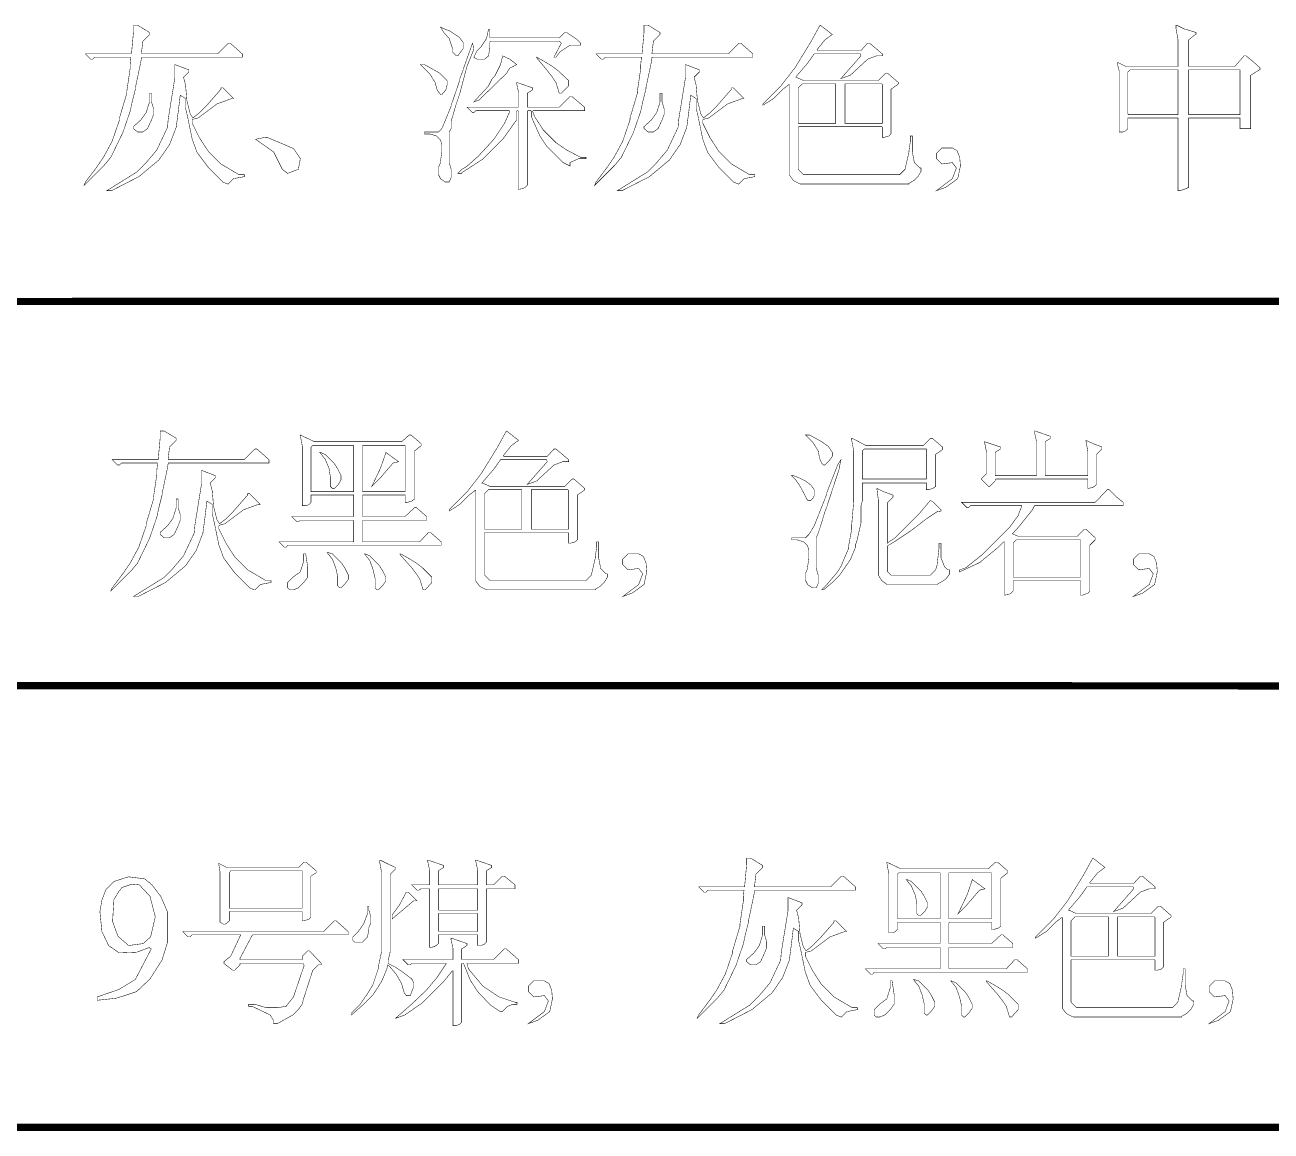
# Model space of a CAD drawing. Extents: x 94 to 452, y -72 to 1042.
# Drawn here: x 222.13 to 247.76, y 228.51 to 251.26 of the extents above; entities that cross this region are included whole.
import ezdxf

# ---------------------------------------------------------------- set-up
doc = ezdxf.new("R2010")
doc.units = 0
doc.header["$MEASUREMENT"] = 0
doc.layers.add('TREE_LAYER', color=7, linetype='Continuous')

msp = doc.modelspace()

# ---------------------------------------------------------------- linework, layer by layer
at = {"layer": 'TREE_LAYER'}
for points, const_width, elevation in [([(224.442754, 251.256553), (224.360401, 251.256553), (224.360401, 251.119298), (224.319224, 250.666357), (223.372165, 250.666357), (223.481969, 250.556553), (223.523146, 250.556553), (223.564322, 250.597729), (224.305499, 250.597729), (224.305499, 250.584004), (224.291773, 250.446749), (224.291773, 250.364396), (224.223146, 249.897729), (224.223146, 249.856553), (224.072165, 249.34871), (224.072165, 249.307533), (223.921185, 248.868317), (223.742754, 248.538906), (223.591773, 248.319298), (223.372165, 248.031062), (223.344715, 247.962435), (223.756479, 248.3742), (223.893734, 248.538906), (224.140793, 249.046749), (224.291773, 249.485964), (224.33295, 249.678121), (224.401577, 249.952631), (224.401577, 249.980082), (224.511381, 250.501651), (224.525107, 250.597729), (226.597656, 250.597729), (226.597656, 250.666357), (226.350597, 250.885964), (226.30942, 250.885964), (226.089813, 250.666357), (224.525107, 250.666357), (224.525107, 250.693808), (224.552558, 250.927141), (224.689813, 251.064396), (224.689813, 251.105572), (224.442754, 251.256553), (224.442754, 251.256553)], 0.01, 59), ([(230.674126, 251.215376), (230.674126, 251.215376), (230.742754, 251.105572), (230.852558, 250.982043), (230.921185, 250.776161), (230.921185, 250.707533), (231.003538, 250.62518), (231.030989, 250.62518), (231.140793, 250.776161), (231.140793, 250.885964), (231.140793, 250.89969), (231.05844, 251.009494), (230.852558, 251.146749), (230.797656, 251.160474), (230.674126, 251.215376), (230.674126, 251.215376)], 0.01, 59), ([(231.689813, 251.1742), (231.662362, 251.1742), (231.621185, 250.982043), (231.511381, 250.817337), (231.429028, 250.734984), (231.360401, 250.597729), (231.374126, 250.584004), (231.429028, 250.556553), (231.580009, 250.556553), (231.662362, 250.62518), (231.689813, 250.803611), (231.689813, 250.831062), (231.689813, 250.913415), (231.703538, 250.927141), (233.117264, 250.927141), (233.15844, 250.885964), (233.00746, 250.597729), (233.048636, 250.597729), (233.130989, 250.707533), (233.336871, 250.844788), (233.556479, 250.844788), (233.556479, 250.885964), (233.474126, 250.968317), (233.268244, 251.105572), (233.227067, 251.105572), (233.117264, 250.995768), (231.703538, 250.995768), (231.689813, 250.995768), (231.689813, 251.1742), (231.689813, 251.1742)], 0.01, 59), ([(234.942754, 251.256553), (234.860401, 251.256553), (234.860401, 251.119298), (234.819224, 250.666357), (233.872165, 250.666357), (233.981969, 250.556553), (234.023146, 250.556553), (234.064322, 250.597729), (234.805499, 250.597729), (234.805499, 250.584004), (234.791773, 250.446749), (234.791773, 250.364396), (234.723146, 249.897729), (234.723146, 249.856553), (234.572165, 249.34871), (234.572165, 249.307533), (234.421185, 248.868317), (234.242754, 248.538906), (234.091773, 248.319298), (233.872165, 248.031062), (233.844715, 247.962435), (234.256479, 248.3742), (234.393734, 248.538906), (234.640793, 249.046749), (234.791773, 249.485964), (234.83295, 249.678121), (234.901577, 249.952631), (234.901577, 249.980082), (235.011381, 250.501651), (235.025107, 250.597729), (237.097656, 250.597729), (237.097656, 250.666357), (236.850597, 250.885964), (236.80942, 250.885964), (236.589813, 250.666357), (235.025107, 250.666357), (235.025107, 250.693808), (235.052558, 250.927141), (235.189813, 251.064396), (235.189813, 251.105572), (234.942754, 251.256553), (234.942754, 251.256553)], 0.01, 59), ([(238.48393, 251.256553), (238.470205, 251.242827), (238.456479, 251.215376), (238.291773, 250.913415), (237.962362, 250.378121), (237.674126, 250.007533), (237.303538, 249.636945), (237.303538, 249.609494), (237.523146, 249.746749), (237.715303, 249.938906), (237.838832, 250.034984), (237.852558, 250.034984), (237.852558, 250.034984), (237.852558, 248.182043), (237.852558, 248.168317), (237.934911, 248.058513), (238.072165, 247.989886), (240.30942, 247.989886), (240.30942, 248.003611), (240.405499, 248.058513), (240.501577, 248.154592), (240.556479, 248.25067), (240.556479, 248.319298), (240.529028, 248.319298), (240.419224, 248.429102), (240.378048, 248.64871), (240.378048, 248.978121), (240.336871, 248.978121), (240.336871, 248.868317), (240.30942, 248.676161), (240.30942, 248.64871), (240.227067, 248.291847), (240.117264, 248.182043), (238.140793, 248.182043), (238.030989, 248.291847), (238.030989, 249.156553), (238.044715, 249.170278), (239.746675, 249.170278), (239.760401, 249.156553), (239.760401, 248.95067), (239.801577, 248.95067), (239.897656, 248.978121), (239.938832, 249.019298), (239.938832, 249.938906), (240.076087, 250.034984), (240.089813, 250.04871), (240.089813, 250.076161), (239.870205, 250.268317), (239.829028, 250.268317), (239.678048, 250.117337), (238.140793, 250.117337), (237.989813, 250.185964), (237.976087, 250.185964), (238.223146, 250.4742), (238.360401, 250.666357), (239.30746, 250.666357), (239.321185, 250.62518), (238.90942, 250.158513), (239.101577, 250.227141), (239.45844, 250.556553), (239.636871, 250.62518), (239.760401, 250.62518), (239.760401, 250.666357), (239.499616, 250.885964), (239.45844, 250.885964), (239.321185, 250.734984), (238.429028, 250.734984), (238.415303, 250.74871), (238.580009, 250.954592), (238.730989, 251.064396), (238.48393, 251.256553), (238.48393, 251.256553)], 0.01, 59), ([(245.813342, 251.256553), (245.799616, 251.256553), (245.799616, 251.187925), (245.840793, 250.968317), (245.840793, 250.419298), (245.840793, 250.405572), (244.770205, 250.405572), (244.605499, 250.487925), (244.591773, 250.487925), (244.591773, 250.4742), (244.63295, 250.309494), (244.63295, 249.060474), (244.715303, 249.060474), (244.770205, 249.087925), (244.811381, 249.129102), (244.811381, 249.34871), (244.825107, 249.34871), (245.840793, 249.34871), (245.840793, 249.34871), (245.840793, 247.852631), (245.881969, 247.852631), (246.005499, 247.893808), (246.060401, 247.921259), (246.060401, 249.34871), (246.060401, 249.34871), (247.117264, 249.34871), (247.117264, 249.34871), (247.117264, 249.129102), (247.336871, 249.129102), (247.336871, 250.227141), (247.515303, 250.336945), (247.529028, 250.336945), (247.529028, 250.378121), (247.391773, 250.501651), (247.240793, 250.62518), (247.199616, 250.62518), (247.00746, 250.405572), (246.060401, 250.405572), (246.060401, 250.419298), (246.060401, 250.954592), (246.197656, 251.064396), (246.211381, 251.064396), (246.211381, 251.105572), (245.991773, 251.1742), (245.978048, 251.1742), (245.813342, 251.256553), (245.813342, 251.256553)], 0.01, 59), ([(231.33295, 250.885964), (231.140793, 250.35067), (231.140793, 250.336945), (231.072165, 250.158513), (231.072165, 250.131062), (230.893734, 249.609494), (230.893734, 249.595768), (230.715303, 249.156553), (230.701577, 249.129102), (230.63295, 249.060474), (230.344715, 249.060474), (230.344715, 249.019298), (230.454518, 249.019298), (230.591773, 248.978121), (230.674126, 248.895768), (230.701577, 248.79969), (230.701577, 248.64871), (230.674126, 248.456553), (230.674126, 248.429102), (230.63295, 248.333023), (230.63295, 248.182043), (230.674126, 248.09969), (230.770205, 248.031062), (230.852558, 248.031062), (230.893734, 248.127141), (230.893734, 248.291847), (230.852558, 248.429102), (230.852558, 249.060474), (230.893734, 249.129102), (230.893734, 249.238906), (230.893734, 249.280082), (230.989813, 249.609494), (231.003538, 249.65067), (231.072165, 249.856553), (231.127067, 250.062435), (231.20942, 250.378121), (231.223146, 250.419298), (231.360401, 250.762435), (231.360401, 250.776161), (231.33295, 250.885964), (231.33295, 250.885964)], 0.01, 59), ([(225.211381, 250.446749), (225.211381, 250.446749), (225.211381, 250.172239), (225.074126, 249.321259), (225.060401, 249.156553), (224.840793, 248.689886), (224.621185, 248.429102), (224.429028, 248.236945), (223.811381, 247.852631), (223.90746, 247.852631), (224.470205, 248.140866), (224.881969, 248.484004), (225.101577, 248.79969), (225.238832, 249.156553), (225.280009, 249.472239), (225.321185, 249.815376), (225.430989, 249.746749), (225.430989, 249.554592), (225.472165, 249.376161), (225.568244, 248.909494), (225.664322, 248.64871), (225.691773, 248.607533), (225.897656, 248.333023), (226.199616, 248.031062), (226.295695, 247.989886), (226.30942, 247.989886), (226.419224, 248.09969), (226.638832, 248.140866), (226.638832, 248.182043), (226.529028, 248.182043), (226.15844, 248.401651), (225.897656, 248.662435), (225.719224, 248.936945), (225.568244, 249.238906), (225.568244, 249.307533), (225.581969, 249.321259), (225.691773, 249.34871), (226.076087, 249.636945), (226.378048, 249.746749), (226.419224, 249.746749), (226.199616, 249.966357), (226.15844, 249.966357), (226.15844, 249.938906), (225.870205, 249.609494), (225.705499, 249.444788), (225.581969, 249.34871), (225.527067, 249.431062), (225.45844, 249.705572), (225.430989, 250.021259), (225.389813, 250.185964), (225.389813, 250.185964), (225.499616, 250.295768), (225.499616, 250.336945), (225.211381, 250.446749), (225.211381, 250.446749)], 0.01, 59), ([(230.344715, 250.446749), (230.262362, 250.446749), (230.454518, 250.254592), (230.564322, 250.076161), (230.605499, 249.92518), (230.674126, 249.829102), (230.701577, 249.829102), (230.78393, 249.92518), (230.811381, 250.034984), (230.811381, 250.117337), (230.660401, 250.268317), (230.344715, 250.446749), (230.344715, 250.446749)], 0.01, 59), ([(231.950597, 250.62518), (231.950597, 250.611455), (231.90942, 250.446749), (231.799616, 250.227141), (231.730989, 250.144788), (231.662362, 250.007533), (231.360401, 249.678121), (231.470205, 249.719298), (232.03295, 250.268317), (232.101577, 250.378121), (232.115303, 250.378121), (232.238832, 250.446749), (232.101577, 250.556553), (231.950597, 250.62518), (231.950597, 250.62518)], 0.01, 59), ([(232.650597, 250.597729), (232.650597, 250.597729), (232.664322, 250.570278), (232.870205, 250.323219), (232.966283, 250.19969), (233.048636, 250.076161), (233.117264, 249.856553), (233.15844, 249.856553), (233.30942, 250.007533), (233.30942, 250.117337), (233.103538, 250.309494), (232.980009, 250.405572), (232.801577, 250.515376), (232.650597, 250.597729), (232.650597, 250.597729)], 0.01, 59), ([(235.711381, 250.446749), (235.711381, 250.446749), (235.711381, 250.172239), (235.574126, 249.321259), (235.560401, 249.156553), (235.340793, 248.689886), (235.121185, 248.429102), (234.929028, 248.236945), (234.311381, 247.852631), (234.40746, 247.852631), (234.970205, 248.140866), (235.381969, 248.484004), (235.601577, 248.79969), (235.738832, 249.156553), (235.780009, 249.472239), (235.821185, 249.815376), (235.930989, 249.746749), (235.930989, 249.554592), (235.972165, 249.376161), (236.068244, 248.909494), (236.164322, 248.64871), (236.191773, 248.607533), (236.397656, 248.333023), (236.699616, 248.031062), (236.795695, 247.989886), (236.80942, 247.989886), (236.919224, 248.09969), (237.138832, 248.140866), (237.138832, 248.182043), (237.029028, 248.182043), (236.65844, 248.401651), (236.397656, 248.662435), (236.219224, 248.936945), (236.068244, 249.238906), (236.068244, 249.307533), (236.081969, 249.321259), (236.191773, 249.34871), (236.576087, 249.636945), (236.878048, 249.746749), (236.919224, 249.746749), (236.699616, 249.966357), (236.65844, 249.966357), (236.65844, 249.938906), (236.370205, 249.609494), (236.205499, 249.444788), (236.081969, 249.34871), (236.027067, 249.431062), (235.95844, 249.705572), (235.930989, 250.021259), (235.889813, 250.185964), (235.889813, 250.185964), (235.999616, 250.295768), (235.999616, 250.336945), (235.711381, 250.446749), (235.711381, 250.446749)], 0.01, 59), ([(244.852558, 250.336945), (244.852558, 250.336945), (245.840793, 250.336945), (245.840793, 250.336945), (245.840793, 249.431062), (245.840793, 249.417337), (244.825107, 249.417337), (244.811381, 249.431062), (244.811381, 250.295768), (244.852558, 250.336945), (244.852558, 250.336945)], 0.01, 59), ([(246.060401, 250.336945), (246.060401, 250.336945), (247.117264, 250.336945), (247.117264, 250.336945), (247.117264, 249.431062), (247.117264, 249.417337), (246.060401, 249.417337), (246.060401, 249.431062), (246.060401, 250.336945), (246.060401, 250.336945)], 0.01, 59), ([(232.252558, 250.076161), (232.238832, 250.076161), (232.238832, 250.062435), (232.280009, 249.870278), (232.280009, 249.568317), (232.280009, 249.568317), (231.223146, 249.568317), (231.33295, 249.458513), (231.360401, 249.458513), (231.401577, 249.49969), (232.087852, 249.49969), (232.101577, 249.485964), (231.991773, 249.238906), (231.772165, 248.909494), (231.456479, 248.566357), (231.20942, 248.346749), (231.113342, 248.291847), (231.030989, 248.209494), (231.113342, 248.209494), (231.113342, 248.223219), (231.538832, 248.497729), (231.964322, 248.923219), (232.238832, 249.307533), (232.238832, 249.485964), (232.252558, 249.49969), (232.280009, 249.485964), (232.280009, 247.880082), (232.362362, 247.893808), (232.417264, 247.921259), (232.45844, 247.962435), (232.45844, 249.485964), (232.472165, 249.49969), (232.527067, 249.49969), (232.540793, 249.485964), (232.540793, 249.376161), (232.719224, 248.978121), (232.856479, 248.772239), (233.199616, 248.429102), (233.336871, 248.360474), (233.336871, 248.429102), (233.364322, 248.442827), (233.515303, 248.511455), (233.666283, 248.511455), (233.666283, 248.538906), (233.556479, 248.538906), (233.268244, 248.689886), (233.048636, 248.840866), (232.787852, 249.101651), (232.60942, 249.376161), (232.568244, 249.485964), (232.581969, 249.49969), (233.638832, 249.49969), (233.638832, 249.568317), (233.378048, 249.787925), (233.336871, 249.787925), (233.117264, 249.568317), (232.472165, 249.568317), (232.45844, 249.568317), (232.45844, 249.856553), (232.568244, 249.92518), (232.568244, 249.938906), (232.568244, 249.966357), (232.252558, 250.076161), (232.252558, 250.076161)], 0.01, 59), ([(238.099616, 250.034984), (238.113342, 250.04871), (238.799616, 250.04871), (238.799616, 250.034984), (238.799616, 249.238906), (238.799616, 249.238906), (238.044715, 249.238906), (238.030989, 249.238906), (238.030989, 249.966357), (238.099616, 250.034984), (238.099616, 250.034984)], 0.01, 59), ([(238.991773, 250.034984), (238.991773, 250.04871), (239.746675, 250.04871), (239.760401, 250.034984), (239.760401, 249.238906), (239.746675, 249.238906), (238.991773, 249.238906), (238.991773, 249.238906), (238.991773, 250.034984), (238.991773, 250.034984)], 0.01, 59), ([(224.730989, 249.856553), (224.689813, 249.856553), (224.689813, 249.678121), (224.621185, 249.458513), (224.511381, 249.307533), (224.360401, 249.170278), (224.360401, 249.129102), (224.442754, 249.060474), (224.552558, 249.060474), (224.648636, 249.129102), (224.730989, 249.307533), (224.772165, 249.417337), (224.772165, 249.540866), (224.730989, 249.678121), (224.730989, 249.856553), (224.730989, 249.856553)], 0.01, 59), ([(235.230989, 249.856553), (235.189813, 249.856553), (235.189813, 249.678121), (235.121185, 249.458513), (235.011381, 249.307533), (234.860401, 249.170278), (234.860401, 249.129102), (234.942754, 249.060474), (235.052558, 249.060474), (235.148636, 249.129102), (235.230989, 249.307533), (235.272165, 249.417337), (235.272165, 249.540866), (235.230989, 249.678121), (235.230989, 249.856553), (235.230989, 249.856553)], 0.01, 59), ([(227.105499, 248.95067), (227.078048, 248.95067), (226.872165, 248.909494), (227.242754, 248.64871), (227.421185, 248.291847), (227.530989, 248.209494), (227.750597, 248.291847), (227.791773, 248.511455), (227.654518, 248.717337), (227.105499, 248.95067), (227.105499, 248.95067)], 0.01, 59), ([(241.201577, 248.731062), (240.981969, 248.731062), (240.872165, 248.621259), (240.872165, 248.511455), (240.981969, 248.401651), (241.201577, 248.429102), (241.28393, 248.319298), (241.201577, 248.09969), (240.872165, 247.852631), (241.064322, 247.921259), (241.311381, 248.09969), (241.366283, 248.360474), (241.352558, 248.538906), (241.297656, 248.676161), (241.201577, 248.731062), (241.201577, 248.731062)], 0.01, 59), ([(221.22612, 245.573528), (399.22612, 245.605679)], 0.15, 178.000003), ([(224.99178, 242.910344), (224.909427, 242.910344), (224.909427, 242.773089), (224.86825, 242.320148), (223.921192, 242.320148), (224.030995, 242.210344), (224.072172, 242.210344), (224.113348, 242.251521), (224.854525, 242.251521), (224.854525, 242.237795), (224.840799, 242.10054), (224.840799, 242.018187), (224.772172, 241.551521), (224.772172, 241.510344), (224.621192, 241.002501), (224.621192, 240.961324), (224.470211, 240.522109), (224.29178, 240.192697), (224.140799, 239.973089), (223.921192, 239.684854), (223.893741, 239.616226), (224.305505, 240.027991), (224.44276, 240.192697), (224.689819, 240.70054), (224.840799, 241.139756), (224.881976, 241.331913), (224.950603, 241.606422), (224.950603, 241.633873), (225.060407, 242.155442), (225.074133, 242.251521), (227.146682, 242.251521), (227.146682, 242.320148), (226.899623, 242.539756), (226.858446, 242.539756), (226.638839, 242.320148), (225.074133, 242.320148), (225.074133, 242.347599), (225.101584, 242.580932), (225.238839, 242.718187), (225.238839, 242.759364), (224.99178, 242.910344), (224.99178, 242.910344)], 0.01, 63), ([(227.79178, 242.827991), (227.79178, 242.827991), (227.79178, 242.814266), (227.832956, 242.594658), (227.832956, 241.373089), (227.915309, 241.373089), (227.970211, 241.40054), (228.011388, 241.441717), (228.011388, 241.578972), (228.011388, 241.592697), (228.889819, 241.592697), (228.889819, 241.578972), (228.889819, 241.153481), (228.889819, 241.153481), (227.613348, 241.153481), (227.723152, 241.043677), (227.750603, 241.043677), (227.79178, 241.071128), (228.889819, 241.071128), (228.889819, 241.071128), (228.889819, 240.645638), (228.889819, 240.631913), (227.352564, 240.631913), (227.462368, 240.522109), (227.503544, 240.522109), (227.530995, 240.563285), (230.687858, 240.563285), (230.687858, 240.631913), (230.46825, 240.82407), (230.427074, 240.82407), (230.248643, 240.631913), (229.081976, 240.631913), (229.06825, 240.645638), (229.06825, 241.071128), (229.081976, 241.071128), (230.385897, 241.071128), (230.385897, 241.153481), (230.180015, 241.331913), (230.138839, 241.331913), (229.946682, 241.153481), (229.081976, 241.153481), (229.06825, 241.153481), (229.06825, 241.578972), (229.081976, 241.592697), (229.946682, 241.592697), (229.946682, 241.578972), (229.946682, 241.441717), (229.987858, 241.441717), (230.083937, 241.469168), (230.138839, 241.510344), (230.138839, 242.498579), (230.276093, 242.608383), (230.276093, 242.608383), (230.276093, 242.64956), (230.070211, 242.827991), (230.029035, 242.827991), (229.878054, 242.690736), (228.080015, 242.690736), (227.79178, 242.827991), (227.79178, 242.827991)], 0.01, 63), ([(232.032956, 242.910344), (232.019231, 242.896619), (232.005505, 242.869168), (231.840799, 242.567207), (231.511388, 242.031913), (231.223152, 241.661324), (230.852564, 241.290736), (230.852564, 241.263285), (231.072172, 241.40054), (231.264329, 241.592697), (231.387858, 241.688775), (231.401584, 241.688775), (231.401584, 241.688775), (231.401584, 239.835834), (231.401584, 239.822109), (231.483937, 239.712305), (231.621192, 239.643677), (233.858446, 239.643677), (233.858446, 239.657403), (233.954525, 239.712305), (234.050603, 239.808383), (234.105505, 239.904462), (234.105505, 239.973089), (234.078054, 239.973089), (233.96825, 240.082893), (233.927074, 240.302501), (233.927074, 240.631913), (233.885897, 240.631913), (233.885897, 240.522109), (233.858446, 240.329952), (233.858446, 240.302501), (233.776093, 239.945638), (233.66629, 239.835834), (231.689819, 239.835834), (231.580015, 239.945638), (231.580015, 240.810344), (231.593741, 240.82407), (233.295701, 240.82407), (233.309427, 240.810344), (233.309427, 240.604462), (233.350603, 240.604462), (233.446682, 240.631913), (233.487858, 240.673089), (233.487858, 241.592697), (233.625113, 241.688775), (233.638839, 241.702501), (233.638839, 241.729952), (233.419231, 241.922109), (233.378054, 241.922109), (233.227074, 241.771128), (231.689819, 241.771128), (231.538839, 241.839756), (231.525113, 241.839756), (231.772172, 242.127991), (231.909427, 242.320148), (232.856486, 242.320148), (232.870211, 242.278972), (232.458446, 241.812305), (232.650603, 241.880932), (233.007466, 242.210344), (233.185897, 242.278972), (233.309427, 242.278972), (233.309427, 242.320148), (233.048643, 242.539756), (233.007466, 242.539756), (232.870211, 242.388775), (231.978054, 242.388775), (231.964329, 242.402501), (232.129035, 242.608383), (232.280015, 242.718187), (232.032956, 242.910344), (232.032956, 242.910344)], 0.01, 63), ([(238.264329, 242.827991), (238.181976, 242.827991), (238.332956, 242.677011), (238.44276, 242.498579), (238.470211, 242.347599), (238.511388, 242.251521), (238.552564, 242.210344), (238.580015, 242.210344), (238.662368, 242.292697), (238.730995, 242.388775), (238.730995, 242.471128), (238.648643, 242.594658), (238.511388, 242.690736), (238.264329, 242.827991), (238.264329, 242.827991)], 0.01, 63), ([(239.14276, 242.759364), (239.129035, 242.759364), (239.129035, 242.731913), (239.170211, 242.512305), (239.170211, 241.441717), (239.129035, 240.961324), (239.129035, 240.878972), (239.060407, 240.508383), (239.060407, 240.480932), (238.909427, 240.12407), (238.840799, 240.014266), (238.621192, 239.753481), (238.511388, 239.643677), (238.552564, 239.643677), (238.71727, 239.780932), (238.881976, 239.945638), (239.101584, 240.261324), (239.211388, 240.522109), (239.211388, 240.577011), (239.238839, 240.659364), (239.280015, 240.837795), (239.321192, 241.016226), (239.321192, 241.373089), (239.348643, 241.469168), (239.348643, 241.839756), (239.362368, 241.839756), (240.66629, 241.839756), (240.66629, 241.839756), (240.66629, 241.702501), (240.707466, 241.702501), (240.803544, 241.729952), (240.858446, 241.771128), (240.858446, 242.429952), (240.995701, 242.52603), (240.995701, 242.539756), (240.995701, 242.580932), (240.789819, 242.759364), (240.748643, 242.759364), (240.597662, 242.608383), (239.430995, 242.608383), (239.14276, 242.759364), (239.14276, 242.759364)], 0.01, 63), ([(242.903544, 242.910344), (242.889819, 242.910344), (242.889819, 242.882893), (242.930995, 242.704462), (242.930995, 241.990736), (242.91727, 241.990736), (242.093741, 241.990736), (242.080015, 241.990736), (242.080015, 242.471128), (242.189819, 242.539756), (242.189819, 242.539756), (242.189819, 242.580932), (241.860407, 242.690736), (241.901584, 242.484854), (241.901584, 242.031913), (241.79178, 241.922109), (241.94276, 241.771128), (241.970211, 241.771128), (242.080015, 241.880932), (242.080015, 241.908383), (242.093741, 241.922109), (243.987858, 241.922109), (243.987858, 241.908383), (243.987858, 241.729952), (244.070211, 241.743677), (244.125113, 241.771128), (244.16629, 241.812305), (244.16629, 242.429952), (244.276093, 242.539756), (244.276093, 242.580932), (244.097662, 242.64956), (243.946682, 242.718187), (243.987858, 242.484854), (243.987858, 241.990736), (243.987858, 241.990736), (243.109427, 241.990736), (243.109427, 241.990736), (243.109427, 242.690736), (243.219231, 242.759364), (243.219231, 242.759364), (243.219231, 242.80054), (242.903544, 242.910344), (242.903544, 242.910344)], 0.01, 63), ([(228.038839, 242.608383), (228.052564, 242.608383), (228.889819, 242.608383), (228.889819, 242.608383), (228.889819, 241.661324), (228.889819, 241.661324), (228.011388, 241.661324), (228.011388, 241.661324), (228.011388, 242.580932), (228.038839, 242.608383), (228.038839, 242.608383)], 0.01, 63), ([(228.203544, 242.471128), (228.189819, 242.471128), (228.299623, 242.333873), (228.381976, 242.141717), (228.409427, 241.963285), (228.409427, 241.771128), (228.450603, 241.729952), (228.49178, 241.729952), (228.574133, 241.812305), (228.629035, 241.908383), (228.629035, 241.990736), (228.560407, 242.127991), (228.49178, 242.237795), (228.299623, 242.429952), (228.203544, 242.471128), (228.203544, 242.471128)], 0.01, 63), ([(229.06825, 242.608383), (229.081976, 242.608383), (229.946682, 242.608383), (229.946682, 242.608383), (229.946682, 241.661324), (229.946682, 241.661324), (229.081976, 241.661324), (229.06825, 241.661324), (229.06825, 242.608383), (229.06825, 242.608383)], 0.01, 63), ([(229.548643, 242.471128), (229.548643, 242.457403), (229.438839, 242.141717), (229.260407, 241.771128), (229.438839, 241.94956), (229.699623, 242.251521), (229.809427, 242.278972), (229.548643, 242.471128), (229.548643, 242.471128)], 0.01, 63), ([(239.389819, 242.539756), (239.389819, 242.539756), (240.66629, 242.539756), (240.66629, 242.539756), (240.66629, 241.922109), (240.66629, 241.922109), (239.362368, 241.922109), (239.348643, 241.922109), (239.348643, 242.498579), (239.389819, 242.539756), (239.389819, 242.539756)], 0.01, 63), ([(238.909427, 242.320148), (238.840799, 242.210344), (238.621192, 241.647599), (238.621192, 241.620148), (238.360407, 240.961324), (238.250603, 240.782893), (238.181976, 240.714266), (237.893741, 240.714266), (237.893741, 240.673089), (238.003544, 240.673089), (238.140799, 240.631913), (238.223152, 240.54956), (238.250603, 240.453481), (238.250603, 240.302501), (238.223152, 240.110344), (238.223152, 240.082893), (238.181976, 239.986815), (238.181976, 239.835834), (238.223152, 239.753481), (238.319231, 239.684854), (238.401584, 239.684854), (238.44276, 239.780932), (238.44276, 239.945638), (238.401584, 240.082893), (238.401584, 240.714266), (238.44276, 240.810344), (238.483937, 240.933873), (238.580015, 241.24956), (238.607466, 241.318187), (238.881976, 242.155442), (238.881976, 242.182893), (238.909427, 242.320148), (238.909427, 242.320148)], 0.01, 63), ([(225.760407, 242.10054), (225.760407, 242.10054), (225.760407, 241.82603), (225.623152, 240.97505), (225.609427, 240.810344), (225.389819, 240.343677), (225.170211, 240.082893), (224.978054, 239.890736), (224.360407, 239.506422), (224.456486, 239.506422), (225.019231, 239.794658), (225.430995, 240.137795), (225.650603, 240.453481), (225.787858, 240.810344), (225.829035, 241.12603), (225.870211, 241.469168), (225.980015, 241.40054), (225.980015, 241.208383), (226.021192, 241.029952), (226.11727, 240.563285), (226.213348, 240.302501), (226.240799, 240.261324), (226.446682, 239.986815), (226.748643, 239.684854), (226.844721, 239.643677), (226.858446, 239.643677), (226.96825, 239.753481), (227.187858, 239.794658), (227.187858, 239.835834), (227.078054, 239.835834), (226.707466, 240.055442), (226.446682, 240.316226), (226.26825, 240.590736), (226.11727, 240.892697), (226.11727, 240.961324), (226.130995, 240.97505), (226.240799, 241.002501), (226.625113, 241.290736), (226.927074, 241.40054), (226.96825, 241.40054), (226.748643, 241.620148), (226.707466, 241.620148), (226.707466, 241.592697), (226.419231, 241.263285), (226.254525, 241.098579), (226.130995, 241.002501), (226.076093, 241.084854), (226.007466, 241.359364), (225.980015, 241.67505), (225.938839, 241.839756), (225.938839, 241.839756), (226.048643, 241.94956), (226.048643, 241.990736), (225.760407, 242.10054), (225.760407, 242.10054)], 0.01, 63), ([(237.934917, 241.990736), (237.893741, 241.990736), (237.976093, 241.908383), (238.072172, 241.771128), (238.223152, 241.482893), (238.29178, 241.482893), (238.332956, 241.52407), (238.360407, 241.578972), (238.360407, 241.702501), (238.29178, 241.798579), (238.181976, 241.880932), (238.044721, 241.94956), (237.934917, 241.990736), (237.934917, 241.990736)], 0.01, 63), ([(231.648643, 241.688775), (231.662368, 241.702501), (232.348643, 241.702501), (232.348643, 241.688775), (232.348643, 240.892697), (232.348643, 240.892697), (231.593741, 240.892697), (231.580015, 240.892697), (231.580015, 241.620148), (231.648643, 241.688775), (231.648643, 241.688775)], 0.01, 63), ([(232.540799, 241.688775), (232.540799, 241.702501), (233.295701, 241.702501), (233.309427, 241.688775), (233.309427, 240.892697), (233.295701, 240.892697), (232.540799, 240.892697), (232.540799, 240.892697), (232.540799, 241.688775), (232.540799, 241.688775)], 0.01, 63), ([(239.650603, 241.729952), (239.650603, 241.729952), (239.650603, 241.716226), (239.678054, 241.496619), (239.678054, 239.945638), (239.746682, 239.835834), (239.856486, 239.753481), (240.885897, 239.753481), (240.954525, 239.794658), (241.064329, 239.863285), (241.146682, 239.973089), (241.146682, 240.055442), (241.105505, 240.055442), (241.036878, 240.12407), (240.96825, 240.302501), (240.96825, 240.604462), (240.927074, 240.604462), (240.927074, 240.508383), (240.885897, 240.151521), (240.858446, 240.055442), (240.748643, 239.945638), (239.938839, 239.945638), (239.870211, 240.014266), (239.870211, 240.54956), (240.007466, 240.631913), (240.336878, 240.851521), (240.680015, 241.112305), (240.885897, 241.24956), (240.96825, 241.263285), (240.96825, 241.290736), (240.81727, 241.441717), (240.748643, 241.482893), (240.529035, 241.222109), (240.007466, 240.70054), (239.897662, 240.631913), (239.870211, 240.604462), (239.870211, 240.618187), (239.870211, 241.441717), (239.980015, 241.551521), (239.980015, 241.592697), (239.787858, 241.661324), (239.650603, 241.729952), (239.650603, 241.729952)], 0.01, 63), ([(244.427074, 241.702501), (244.385897, 241.702501), (244.138839, 241.441717), (241.393741, 241.441717), (241.503544, 241.331913), (241.530995, 241.331913), (241.572172, 241.373089), (242.629035, 241.373089), (242.629035, 241.359364), (242.574133, 241.235834), (242.560407, 241.180932), (242.381976, 240.933873), (241.819231, 240.371128), (241.476093, 240.096619), (241.352564, 240.055442), (241.352564, 240.014266), (241.709427, 240.178972), (241.764329, 240.206422), (242.148643, 240.522109), (242.258446, 240.631913), (242.272172, 240.631913), (242.272172, 239.533873), (242.354525, 239.547599), (242.409427, 239.57505), (242.450603, 239.616226), (242.450603, 239.822109), (242.450603, 239.835834), (243.836878, 239.835834), (243.836878, 239.822109), (243.836878, 239.533873), (243.878054, 239.533873), (243.987858, 239.57505), (244.029035, 239.616226), (244.029035, 240.563285), (244.138839, 240.673089), (244.138839, 240.714266), (243.946682, 240.892697), (243.919231, 240.892697), (243.76825, 240.741717), (242.560407, 240.741717), (242.436878, 240.796619), (242.574133, 240.947599), (242.848643, 241.290736), (242.889819, 241.373089), (244.715309, 241.373089), (244.715309, 241.441717), (244.578054, 241.551521), (244.427074, 241.702501), (244.427074, 241.702501)], 0.01, 63), ([(225.280015, 241.510344), (225.238839, 241.510344), (225.238839, 241.331913), (225.170211, 241.112305), (225.060407, 240.961324), (224.909427, 240.82407), (224.909427, 240.782893), (224.99178, 240.714266), (225.101584, 240.714266), (225.197662, 240.782893), (225.280015, 240.961324), (225.321192, 241.071128), (225.321192, 241.194658), (225.280015, 241.331913), (225.280015, 241.510344), (225.280015, 241.510344)], 0.01, 63), ([(242.519231, 240.673089), (242.519231, 240.673089), (243.836878, 240.673089), (243.836878, 240.673089), (243.836878, 239.904462), (243.836878, 239.904462), (242.450603, 239.904462), (242.450603, 239.904462), (242.450603, 240.604462), (242.519231, 240.673089), (242.519231, 240.673089)], 0.01, 63), ([(228.354525, 240.412305), (228.340799, 240.412305), (228.450603, 240.27505), (228.519231, 240.096619), (228.560407, 239.918187), (228.560407, 239.72603), (228.601584, 239.684854), (228.629035, 239.684854), (228.711388, 239.767207), (228.780015, 239.863285), (228.780015, 239.945638), (228.711388, 240.082893), (228.64276, 240.192697), (228.450603, 240.384854), (228.354525, 240.412305), (228.354525, 240.412305)], 0.01, 63), ([(227.901584, 240.384854), (227.860407, 240.384854), (227.860407, 240.233873), (227.79178, 240.014266), (227.640799, 239.904462), (227.530995, 239.794658), (227.530995, 239.684854), (227.572172, 239.643677), (227.654525, 239.643677), (227.750603, 239.684854), (227.874133, 239.808383), (227.94276, 239.904462), (227.94276, 240.110344), (227.901584, 240.384854), (227.901584, 240.384854)], 0.01, 63), ([(229.123152, 240.384854), (229.109427, 240.384854), (229.219231, 240.247599), (229.287858, 240.055442), (229.329035, 239.877011), (229.329035, 239.684854), (229.370211, 239.643677), (229.397662, 239.643677), (229.480015, 239.72603), (229.548643, 239.822109), (229.548643, 239.904462), (229.480015, 240.041717), (229.411388, 240.151521), (229.219231, 240.343677), (229.123152, 240.384854), (229.123152, 240.384854)], 0.01, 63), ([(229.850603, 240.384854), (229.836878, 240.384854), (229.850603, 240.357403), (230.070211, 240.110344), (230.16629, 239.986815), (230.248643, 239.863285), (230.31727, 239.643677), (230.358446, 239.643677), (230.495701, 239.794658), (230.495701, 239.904462), (230.303544, 240.096619), (230.180015, 240.192697), (230.001584, 240.302501), (229.850603, 240.384854), (229.850603, 240.384854)], 0.01, 63), ([(234.750603, 240.384854), (234.530995, 240.384854), (234.421192, 240.27505), (234.421192, 240.165246), (234.530995, 240.055442), (234.750603, 240.082893), (234.832956, 239.973089), (234.750603, 239.753481), (234.421192, 239.506422), (234.613348, 239.57505), (234.860407, 239.753481), (234.915309, 240.014266), (234.901584, 240.192697), (234.846682, 240.329952), (234.750603, 240.384854), (234.750603, 240.384854)], 0.01, 63), ([(245.250603, 240.384854), (245.030995, 240.384854), (244.921192, 240.27505), (244.921192, 240.165246), (245.030995, 240.055442), (245.250603, 240.082893), (245.332956, 239.973089), (245.250603, 239.753481), (244.921192, 239.506422), (245.113348, 239.57505), (245.360407, 239.753481), (245.415309, 240.014266), (245.401584, 240.192697), (245.346682, 240.329952), (245.250603, 240.384854), (245.250603, 240.384854)], 0.01, 63), ([(221.22612, 237.675038), (399.22612, 237.632367)], 0.15, 178.000005), ([(227.910732, 234.043574), (227.869555, 234.043574), (227.759751, 233.93377), (226.277399, 233.93377), (226.112693, 234.016123), (226.140144, 233.837692), (226.140144, 232.80828), (226.208771, 232.767104), (226.249948, 232.767104), (226.3323, 232.835731), (226.3323, 233.014163), (226.3323, 233.027888), (227.828379, 233.027888), (227.828379, 233.014163), (227.828379, 232.835731), (227.869555, 232.835731), (227.979359, 232.876908), (228.00681, 232.918084), (228.00681, 233.755339), (228.116614, 233.823967), (228.116614, 233.865143), (227.910732, 234.043574), (227.910732, 234.043574)], 0.01, 64), ([(229.434261, 234.084751), (229.420536, 234.084751), (229.420536, 234.0573), (229.461712, 233.837692), (229.461712, 232.204359), (229.40681, 231.943574), (229.393085, 231.847496), (229.283281, 231.518084), (229.173477, 231.339653), (229.022497, 231.120045), (228.844065, 230.941614), (228.844065, 230.900437), (229.077399, 231.106319), (229.283281, 231.312202), (229.461712, 231.586712), (229.571516, 231.847496), (229.585242, 231.929849), (229.612693, 231.916123), (229.763673, 231.737692), (229.873477, 231.545535), (229.928379, 231.353378), (229.969555, 231.298476), (230.051908, 231.298476), (230.120536, 231.476908), (230.120536, 231.559261), (230.093085, 231.627888), (230.065634, 231.655339), (229.900928, 231.778868), (229.736222, 231.888672), (229.598967, 231.9573), (229.598967, 232.025927), (229.640144, 232.204359), (229.640144, 233.796516), (229.749948, 233.906319), (229.749948, 233.93377), (229.571516, 234.016123), (229.434261, 234.084751), (229.434261, 234.084751)], 0.01, 64), ([(230.422497, 234.084751), (230.408771, 234.084751), (230.408771, 234.071025), (230.449948, 233.878868), (230.449948, 233.576908), (230.449948, 233.576908), (230.079359, 233.576908), (230.189163, 233.467104), (230.23034, 233.467104), (230.271516, 233.494555), (230.449948, 233.494555), (230.449948, 233.494555), (230.449948, 232.286712), (230.5323, 232.300437), (230.587202, 232.327888), (230.628379, 232.369065), (230.628379, 232.547496), (230.642104, 232.547496), (231.438183, 232.547496), (231.438183, 232.547496), (231.438183, 232.327888), (231.50681, 232.327888), (231.575438, 232.355339), (231.616614, 232.396516), (231.616614, 233.494555), (231.63034, 233.494555), (232.20681, 233.494555), (232.20681, 233.576908), (231.987202, 233.755339), (231.946026, 233.755339), (231.767595, 233.576908), (231.63034, 233.576908), (231.616614, 233.576908), (231.616614, 233.865143), (231.726418, 233.93377), (231.726418, 233.974947), (231.410732, 234.084751), (231.397006, 234.084751), (231.397006, 234.071025), (231.438183, 233.878868), (231.438183, 233.576908), (231.438183, 233.576908), (230.642104, 233.576908), (230.628379, 233.576908), (230.628379, 233.865143), (230.738183, 233.93377), (230.738183, 233.974947), (230.422497, 234.084751), (230.422497, 234.084751)], 0.01, 64), ([(237.051908, 234.125927), (236.969555, 234.125927), (236.969555, 233.988672), (236.928379, 233.535731), (235.98132, 233.535731), (236.091124, 233.425927), (236.1323, 233.425927), (236.173477, 233.467104), (236.914653, 233.467104), (236.914653, 233.453378), (236.900928, 233.316123), (236.900928, 233.23377), (236.8323, 232.767104), (236.8323, 232.725927), (236.68132, 232.218084), (236.68132, 232.176908), (236.53034, 231.737692), (236.351908, 231.40828), (236.200928, 231.188672), (235.98132, 230.900437), (235.953869, 230.83181), (236.365634, 231.243574), (236.502889, 231.40828), (236.749948, 231.916123), (236.900928, 232.355339), (236.942104, 232.547496), (237.010732, 232.822006), (237.010732, 232.849457), (237.120536, 233.371025), (237.134261, 233.467104), (239.20681, 233.467104), (239.20681, 233.535731), (238.959751, 233.755339), (238.918575, 233.755339), (238.698967, 233.535731), (237.134261, 233.535731), (237.134261, 233.563182), (237.161712, 233.796516), (237.298967, 233.93377), (237.298967, 233.974947), (237.051908, 234.125927), (237.051908, 234.125927)], 0.01, 64), ([(239.851908, 234.043574), (239.851908, 234.043574), (239.851908, 234.029849), (239.893085, 233.810241), (239.893085, 232.588672), (239.975438, 232.588672), (240.03034, 232.616123), (240.071516, 232.6573), (240.071516, 232.794555), (240.071516, 232.80828), (240.949948, 232.80828), (240.949948, 232.794555), (240.949948, 232.369065), (240.949948, 232.369065), (239.673477, 232.369065), (239.783281, 232.259261), (239.810732, 232.259261), (239.851908, 232.286712), (240.949948, 232.286712), (240.949948, 232.286712), (240.949948, 231.861221), (240.949948, 231.847496), (239.412693, 231.847496), (239.522497, 231.737692), (239.563673, 231.737692), (239.591124, 231.778868), (242.747987, 231.778868), (242.747987, 231.847496), (242.528379, 232.039653), (242.487202, 232.039653), (242.308771, 231.847496), (241.142104, 231.847496), (241.128379, 231.861221), (241.128379, 232.286712), (241.142104, 232.286712), (242.446026, 232.286712), (242.446026, 232.369065), (242.240144, 232.547496), (242.198967, 232.547496), (242.00681, 232.369065), (241.142104, 232.369065), (241.128379, 232.369065), (241.128379, 232.794555), (241.142104, 232.80828), (242.00681, 232.80828), (242.00681, 232.794555), (242.00681, 232.6573), (242.047987, 232.6573), (242.144065, 232.684751), (242.198967, 232.725927), (242.198967, 233.714163), (242.336222, 233.823967), (242.336222, 233.823967), (242.336222, 233.865143), (242.13034, 234.043574), (242.089163, 234.043574), (241.938183, 233.906319), (240.140144, 233.906319), (239.851908, 234.043574), (239.851908, 234.043574)], 0.01, 64), ([(244.093085, 234.125927), (244.079359, 234.112202), (244.065634, 234.084751), (243.900928, 233.78279), (243.571516, 233.247496), (243.283281, 232.876908), (242.912693, 232.506319), (242.912693, 232.478868), (243.1323, 232.616123), (243.324457, 232.80828), (243.447987, 232.904359), (243.461712, 232.904359), (243.461712, 232.904359), (243.461712, 231.051417), (243.461712, 231.037692), (243.544065, 230.927888), (243.68132, 230.859261), (245.918575, 230.859261), (245.918575, 230.872986), (246.014653, 230.927888), (246.110732, 231.023967), (246.165634, 231.120045), (246.165634, 231.188672), (246.138183, 231.188672), (246.028379, 231.298476), (245.987202, 231.518084), (245.987202, 231.847496), (245.946026, 231.847496), (245.946026, 231.737692), (245.918575, 231.545535), (245.918575, 231.518084), (245.836222, 231.161221), (245.726418, 231.051417), (243.749948, 231.051417), (243.640144, 231.161221), (243.640144, 232.025927), (243.653869, 232.039653), (245.35583, 232.039653), (245.369555, 232.025927), (245.369555, 231.820045), (245.410732, 231.820045), (245.50681, 231.847496), (245.547987, 231.888672), (245.547987, 232.80828), (245.685242, 232.904359), (245.698967, 232.918084), (245.698967, 232.945535), (245.479359, 233.137692), (245.438183, 233.137692), (245.287202, 232.986712), (243.749948, 232.986712), (243.598967, 233.055339), (243.585242, 233.055339), (243.8323, 233.343574), (243.969555, 233.535731), (244.916614, 233.535731), (244.93034, 233.494555), (244.518575, 233.027888), (244.710732, 233.096516), (245.067595, 233.425927), (245.246026, 233.494555), (245.369555, 233.494555), (245.369555, 233.535731), (245.108771, 233.755339), (245.067595, 233.755339), (244.93034, 233.604359), (244.038183, 233.604359), (244.024457, 233.618084), (244.189163, 233.823967), (244.340144, 233.93377), (244.093085, 234.125927), (244.093085, 234.125927)], 0.01, 64), ([(224.589163, 233.700437), (224.259751, 233.741614), (223.957791, 233.645535), (223.793085, 233.480829), (223.710732, 233.261221), (223.669555, 233.027888), (223.710732, 232.616123), (223.847987, 232.327888), (224.067595, 232.176908), (224.424457, 232.190633), (224.685242, 232.286712), (224.726418, 232.259261), (224.397006, 231.627888), (224.053869, 231.422006), (223.614653, 231.271025), (223.614653, 231.202398), (223.998967, 231.243574), (224.177399, 231.298476), (224.424457, 231.380829), (224.671516, 231.614163), (224.698967, 231.641614), (224.946026, 232.025927), (225.05583, 232.38279), (225.05583, 233.027888), (224.918575, 233.343574), (224.740144, 233.576908), (224.589163, 233.700437), (224.589163, 233.700437)], 0.01, 64), ([(226.359751, 233.865143), (226.359751, 233.865143), (227.828379, 233.865143), (227.828379, 233.865143), (227.828379, 233.096516), (227.828379, 233.096516), (226.3323, 233.096516), (226.3323, 233.096516), (226.3323, 233.823967), (226.359751, 233.865143), (226.359751, 233.865143)], 0.01, 64), ([(240.098967, 233.823967), (240.112693, 233.823967), (240.949948, 233.823967), (240.949948, 233.823967), (240.949948, 232.876908), (240.949948, 232.876908), (240.071516, 232.876908), (240.071516, 232.876908), (240.071516, 233.796516), (240.098967, 233.823967), (240.098967, 233.823967)], 0.01, 64), ([(241.128379, 233.823967), (241.142104, 233.823967), (242.00681, 233.823967), (242.00681, 233.823967), (242.00681, 232.876908), (242.00681, 232.876908), (241.142104, 232.876908), (241.128379, 232.876908), (241.128379, 233.823967), (241.128379, 233.823967)], 0.01, 64), ([(224.246026, 233.563182), (224.328379, 233.590633), (224.479359, 233.576908), (224.698967, 233.343574), (224.808771, 232.918084), (224.712693, 232.506319), (224.561712, 232.369065), (224.259751, 232.327888), (224.040144, 232.520045), (223.93034, 232.822006), (223.957791, 233.274947), (224.067595, 233.453378), (224.08132, 233.467104), (224.122497, 233.522006), (224.246026, 233.563182), (224.246026, 233.563182)], 0.01, 64), ([(230.628379, 233.494555), (230.642104, 233.494555), (231.438183, 233.494555), (231.438183, 233.494555), (231.438183, 233.069065), (231.438183, 233.055339), (230.642104, 233.055339), (230.628379, 233.069065), (230.628379, 233.494555), (230.628379, 233.494555)], 0.01, 64), ([(240.263673, 233.686712), (240.249948, 233.686712), (240.359751, 233.549457), (240.442104, 233.3573), (240.469555, 233.178868), (240.469555, 232.986712), (240.510732, 232.945535), (240.551908, 232.945535), (240.634261, 233.027888), (240.689163, 233.123967), (240.689163, 233.206319), (240.620536, 233.343574), (240.551908, 233.453378), (240.359751, 233.645535), (240.263673, 233.686712), (240.263673, 233.686712)], 0.01, 64), ([(241.608771, 233.686712), (241.608771, 233.672986), (241.498967, 233.3573), (241.320536, 232.986712), (241.498967, 233.165143), (241.759751, 233.467104), (241.869555, 233.494555), (241.608771, 233.686712), (241.608771, 233.686712)], 0.01, 64), ([(230.010732, 233.425927), (229.969555, 233.425927), (229.8323, 233.165143), (229.68132, 232.959261), (229.68132, 232.876908), (230.120536, 233.247496), (230.189163, 233.247496), (230.010732, 233.425927), (230.010732, 233.425927)], 0.01, 64), ([(237.820536, 233.316123), (237.820536, 233.316123), (237.820536, 233.041614), (237.683281, 232.190633), (237.669555, 232.025927), (237.449948, 231.559261), (237.23034, 231.298476), (237.038183, 231.106319), (236.420536, 230.722006), (236.516614, 230.722006), (237.079359, 231.010241), (237.491124, 231.353378), (237.710732, 231.669065), (237.847987, 232.025927), (237.889163, 232.341614), (237.93034, 232.684751), (238.040144, 232.616123), (238.040144, 232.423967), (238.08132, 232.245535), (238.177399, 231.778868), (238.273477, 231.518084), (238.300928, 231.476908), (238.50681, 231.202398), (238.808771, 230.900437), (238.90485, 230.859261), (238.918575, 230.859261), (239.028379, 230.969065), (239.247987, 231.010241), (239.247987, 231.051417), (239.138183, 231.051417), (238.767595, 231.271025), (238.50681, 231.53181), (238.328379, 231.806319), (238.177399, 232.10828), (238.177399, 232.176908), (238.191124, 232.190633), (238.300928, 232.218084), (238.685242, 232.506319), (238.987202, 232.616123), (239.028379, 232.616123), (238.808771, 232.835731), (238.767595, 232.835731), (238.767595, 232.80828), (238.479359, 232.478868), (238.314653, 232.314163), (238.191124, 232.218084), (238.136222, 232.300437), (238.067595, 232.574947), (238.040144, 232.890633), (237.998967, 233.055339), (237.998967, 233.055339), (238.108771, 233.165143), (238.108771, 233.206319), (237.820536, 233.316123), (237.820536, 233.316123)], 0.01, 64), ([(229.200928, 233.137692), (229.173477, 233.137692), (229.173477, 232.986712), (229.091124, 232.767104), (228.98132, 232.616123), (228.871516, 232.506319), (228.871516, 232.437692), (228.912693, 232.396516), (229.063673, 232.396516), (229.173477, 232.506319), (229.200928, 232.671025), (229.200928, 232.698476), (229.242104, 232.794555), (229.242104, 232.918084), (229.200928, 233.055339), (229.200928, 233.137692), (229.200928, 233.137692)], 0.01, 64), ([(230.628379, 232.986712), (230.642104, 232.986712), (231.438183, 232.986712), (231.438183, 232.986712), (231.438183, 232.629849), (231.438183, 232.616123), (230.642104, 232.616123), (230.628379, 232.629849), (230.628379, 232.986712), (230.628379, 232.986712)], 0.01, 64), ([(228.528379, 232.835731), (228.487202, 232.835731), (228.267595, 232.616123), (225.371516, 232.616123), (225.48132, 232.506319), (225.522497, 232.506319), (225.563673, 232.547496), (226.565634, 232.547496), (226.565634, 232.547496), (226.551908, 232.520045), (226.359751, 232.10828), (226.222497, 231.998476), (226.222497, 231.9573), (226.400928, 231.820045), (226.442104, 231.820045), (226.551908, 231.929849), (226.551908, 231.9573), (227.85583, 231.9573), (227.869555, 231.916123), (227.649948, 231.271025), (227.498967, 231.078868), (227.334261, 231.051417), (227.087202, 231.051417), (226.853869, 231.120045), (226.73034, 231.120045), (226.73034, 231.078868), (226.798967, 231.078868), (227.169555, 230.900437), (227.238183, 230.790633), (227.238183, 230.722006), (227.320536, 230.722006), (227.636222, 230.900437), (227.759751, 231.023967), (227.828379, 231.120045), (227.869555, 231.271025), (228.047987, 231.820045), (228.157791, 231.929849), (228.226418, 231.929849), (228.226418, 231.9573), (227.979359, 232.218084), (227.938183, 232.218084), (227.828379, 232.10828), (227.842104, 232.053378), (227.842104, 232.039653), (226.551908, 232.039653), (226.551908, 232.067104), (226.798967, 232.53377), (226.812693, 232.547496), (228.775438, 232.547496), (228.775438, 232.616123), (228.528379, 232.835731), (228.528379, 232.835731)], 0.01, 64), ([(237.340144, 232.725927), (237.298967, 232.725927), (237.298967, 232.547496), (237.23034, 232.327888), (237.120536, 232.176908), (236.969555, 232.039653), (236.969555, 231.998476), (237.051908, 231.929849), (237.161712, 231.929849), (237.257791, 231.998476), (237.340144, 232.176908), (237.38132, 232.286712), (237.38132, 232.410241), (237.340144, 232.547496), (237.340144, 232.725927), (237.340144, 232.725927)], 0.01, 64), ([(243.708771, 232.904359), (243.722497, 232.918084), (244.408771, 232.918084), (244.408771, 232.904359), (244.408771, 232.10828), (244.408771, 232.10828), (243.653869, 232.10828), (243.640144, 232.10828), (243.640144, 232.835731), (243.708771, 232.904359), (243.708771, 232.904359)], 0.01, 64), ([(244.600928, 232.904359), (244.600928, 232.918084), (245.35583, 232.918084), (245.369555, 232.904359), (245.369555, 232.10828), (245.35583, 232.10828), (244.600928, 232.10828), (244.600928, 232.10828), (244.600928, 232.904359), (244.600928, 232.904359)], 0.01, 64), ([(230.902889, 232.478868), (230.889163, 232.478868), (230.889163, 232.451417), (230.93034, 232.272986), (230.93034, 232.039653), (230.916614, 232.039653), (229.900928, 232.039653), (230.010732, 231.929849), (230.051908, 231.929849), (230.079359, 231.9573), (230.779359, 231.9573), (230.793085, 231.9573), (230.600928, 231.669065), (230.38132, 231.40828), (230.093085, 231.13377), (229.749948, 230.83181), (229.942104, 230.900437), (230.298967, 231.147496), (230.738183, 231.586712), (230.916614, 231.806319), (230.93034, 231.806319), (230.93034, 230.680829), (230.998967, 230.680829), (231.067595, 230.70828), (231.108771, 230.749457), (231.108771, 231.9573), (231.108771, 231.9573), (231.136222, 231.9573), (231.149948, 231.9573), (231.287202, 231.614163), (231.438183, 231.380829), (231.698967, 231.106319), (231.90485, 230.969065), (231.946026, 230.969065), (232.05583, 231.078868), (232.165634, 231.120045), (232.247987, 231.120045), (232.247987, 231.161221), (232.20681, 231.161221), (231.877399, 231.271025), (231.547987, 231.490633), (231.259751, 231.83377), (231.246026, 231.861221), (231.218575, 231.9573), (231.218575, 231.9573), (232.275438, 231.9573), (232.275438, 232.039653), (232.028379, 232.259261), (231.987202, 232.259261), (231.767595, 232.039653), (231.108771, 232.039653), (231.108771, 232.039653), (231.108771, 232.259261), (231.218575, 232.327888), (231.218575, 232.369065), (230.902889, 232.478868), (230.902889, 232.478868)], 0.01, 64), ([(232.810732, 231.600437), (232.591124, 231.600437), (232.48132, 231.490633), (232.48132, 231.380829), (232.591124, 231.271025), (232.810732, 231.298476), (232.893085, 231.188672), (232.810732, 230.969065), (232.48132, 230.722006), (232.673477, 230.790633), (232.920536, 230.969065), (232.975438, 231.229849), (232.961712, 231.40828), (232.90681, 231.545535), (232.810732, 231.600437), (232.810732, 231.600437)], 0.01, 64), ([(239.961712, 231.600437), (239.920536, 231.600437), (239.920536, 231.449457), (239.851908, 231.229849), (239.700928, 231.120045), (239.591124, 231.010241), (239.591124, 230.900437), (239.6323, 230.859261), (239.714653, 230.859261), (239.810732, 230.900437), (239.934261, 231.023967), (240.002889, 231.120045), (240.002889, 231.325927), (239.961712, 231.600437), (239.961712, 231.600437)], 0.01, 64), ([(240.414653, 231.627888), (240.400928, 231.627888), (240.510732, 231.490633), (240.579359, 231.312202), (240.620536, 231.13377), (240.620536, 230.941614), (240.661712, 230.900437), (240.689163, 230.900437), (240.771516, 230.98279), (240.840144, 231.078868), (240.840144, 231.161221), (240.771516, 231.298476), (240.702889, 231.40828), (240.510732, 231.600437), (240.414653, 231.627888), (240.414653, 231.627888)], 0.01, 64), ([(241.183281, 231.600437), (241.169555, 231.600437), (241.279359, 231.463182), (241.347987, 231.271025), (241.389163, 231.092594), (241.389163, 230.900437), (241.43034, 230.859261), (241.457791, 230.859261), (241.540144, 230.941614), (241.608771, 231.037692), (241.608771, 231.120045), (241.540144, 231.2573), (241.471516, 231.367104), (241.279359, 231.559261), (241.183281, 231.600437), (241.183281, 231.600437)], 0.01, 64), ([(241.910732, 231.600437), (241.897006, 231.600437), (241.910732, 231.572986), (242.13034, 231.325927), (242.226418, 231.202398), (242.308771, 231.078868), (242.377399, 230.859261), (242.418575, 230.859261), (242.55583, 231.010241), (242.55583, 231.120045), (242.363673, 231.312202), (242.240144, 231.40828), (242.061712, 231.518084), (241.910732, 231.600437), (241.910732, 231.600437)], 0.01, 64), ([(246.810732, 231.600437), (246.591124, 231.600437), (246.48132, 231.490633), (246.48132, 231.380829), (246.591124, 231.271025), (246.810732, 231.298476), (246.893085, 231.188672), (246.810732, 230.969065), (246.48132, 230.722006), (246.673477, 230.790633), (246.920536, 230.969065), (246.975438, 231.229849), (246.961712, 231.40828), (246.90681, 231.545535), (246.810732, 231.600437), (246.810732, 231.600437)], 0.01, 64), ([(221.22612, 228.587353), (399.22612, 228.587353)], 0.15, 178)]:
    msp.add_lwpolyline(points, dxfattribs=dict(at, const_width=const_width, elevation=elevation))

doc.saveas('drawing.dxf')
